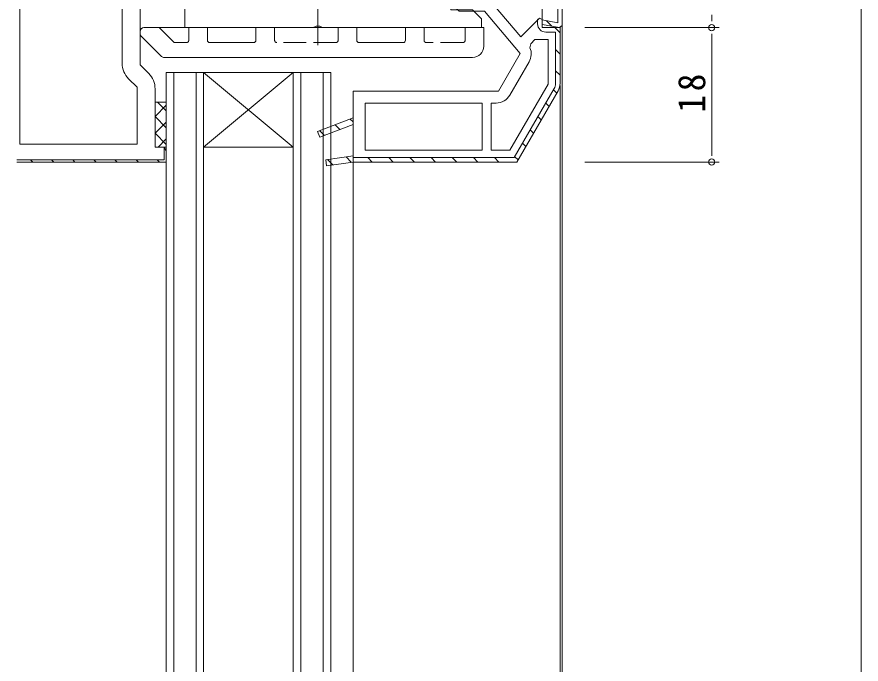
# Model space of a CAD drawing. Units: millimetres on the paper. Extents: x -420 to 373, y -297 to 267.
# Drawn here: x -293.3 to -180.3, y -13.9 to 72.8 of the extents above; entities that cross this region are included whole.
import ezdxf

# ---------------------------------------------------------------- set-up
doc = ezdxf.new("R2010")
doc.units = ezdxf.units.MM
doc.linetypes.add('CHAIN2', pattern=[12, 9, -1, 1, -1])
doc.linetypes.add('DASHED3', pattern=[4, 3, -1])
for name, color, linetype, lineweight in [('0-3_YKK_12', 2, 'Continuous', 9), ('0-4_YSS_K', 3, 'Continuous', 9), ('0-5_YKK_D', 6, 'Continuous', 9), ('0-7_YKK_13', 4, 'Continuous', 9), ('0-8_YKK_11', 7, 'Continuous', 9)]:
    doc.layers.add(name, color=color, linetype=linetype, lineweight=lineweight)
doc.styles.add('ＭＳ ゴシック', font='')
doc.styles.get('ＭＳ ゴシック').set_extended_font_data('MS Gothic')

msp = doc.modelspace()

# ---------------------------------------------------------------- linework, layer by layer
at = {"layer": '0-3_YKK_12'}
for p, q in [((-220.286, -113.978), (-220.286, 71.63)), ((-273.286, 65.33), (-273.286, -109.678)), ((-273.286, 65.33), (-251.286, 65.33)), ((-272.286, 65.33), (-272.286, -109.678)), ((-269.286, 65.33), (-269.286, -109.678)), ((-268.286, 65.33), (-256.286, 55.33)), ((-268.286, 55.33), (-256.286, 65.33)), ((-268.286, 65.33), (-268.286, -109.678)), ((-256.286, 65.33), (-256.286, -109.678)), ((-255.286, 65.33), (-255.286, -109.678)), ((-252.286, 65.33), (-252.286, -109.678)), ((-251.286, 65.33), (-251.286, -109.678)), ((-220.586, 63.593), (-220.586, -105.942)), ((-268.286, 55.33), (-256.286, 55.33)), ((-248.286, 53.33), (-248.286, -95.678))]:
    msp.add_line(p, q, dxfattribs=at)
at = {"layer": '0-4_YSS_K'}
for p, q in [((-274.786, 61.33), (-273.286, 61.33)), ((-273.286, 60.169), (-274.444, 61.328)), ((-274.786, 59.424), (-273.286, 60.924)), ((-273.286, 57.924), (-274.786, 59.424)), ((-274.786, 57.179), (-273.286, 58.679)), ((-273.286, 55.679), (-274.786, 57.179)), ((-274.383, 55.337), (-273.286, 56.434))]:
    msp.add_line(p, q, dxfattribs=at)
at = {"layer": '0-5_YKK_D'}
for p, q in [((-180.286, -120.674), (-180.286, 78.326)), ((-200.286, 72.18), (-200.286, 73.03)), ((-217.286, 71.33), (-199.286, 71.33)), ((-217.286, 71.33), (-199.286, 71.33)), ((-200.286, 70.48), (-200.286, 69.63)), ((-200.286, 69.63), (-200.286, 55.03)), ((-200.286, 54.18), (-200.286, 55.03)), ((-217.286, 53.33), (-199.286, 53.33))]:
    msp.add_line(p, q, dxfattribs=at)
for centre, start, end in [((-200.286, 71.33), 90, 270), ((-200.286, 71.33), 90, 270), ((-200.286, 71.33), 270, 90), ((-200.286, 71.33), 270, 90), ((-200.286, 53.33), 90, 270), ((-200.286, 53.33), 270, 90)]:
    msp.add_arc(centre, 0.425, start, end, dxfattribs=at)
at = {"layer": '0-7_YKK_13', "linetype": 'CHAIN2'}
msp.add_line((-252.986, 68.967), (-252.986, 80.792), dxfattribs=at)
at = {"layer": '0-7_YKK_13'}
for p, q in [((-276.286, 71.33), (-268.286, 71.33)), ((-267.786, 71.33), (-268.286, 71.33)), ((-267.786, 69.63), (-267.786, 71.33)), ((-260.786, 71.33), (-248.286, 71.33)), ((-247.786, 71.33), (-248.286, 71.33)), ((-247.786, 69.63), (-247.786, 71.33)), ((-240.786, 71.33), (-231.286, 71.33)), ((-276.786, 70.83), (-276.786, 70.537)), ((-276.639, 70.183), (-273.932, 67.476)), ((-261.586, 69.33), (-267.486, 69.33)), ((-241.586, 69.33), (-247.486, 69.33)), ((-230.786, 68.9), (-230.786, 68.98)), ((-232.286, 67.33), (-273.579, 67.33))]:
    msp.add_line(p, q, dxfattribs=at)
at = {"layer": '0-7_YKK_13', "linetype": 'DASHED3'}
for p, q in [((-272.338, 69.418), (-274.25, 71.33)), ((-270.286, 71.33), (-270.286, 69.63)), ((-258.786, 69.63), (-258.786, 71.33)), ((-250.286, 71.33), (-250.286, 69.63)), ((-238.786, 69.63), (-238.786, 71.33)), ((-233.286, 71.33), (-233.286, 69.63)), ((-270.586, 69.33), (-272.126, 69.33)), ((-250.586, 69.33), (-258.486, 69.33)), ((-233.586, 69.33), (-238.486, 69.33))]:
    msp.add_line(p, q, dxfattribs=at)
at = {"layer": '0-7_YKK_13'}
for points in [[(-260.786, 71.33), (-261.286, 71.33), (-261.286, 69.63)], [(-240.786, 71.33), (-241.286, 71.33), (-241.286, 69.63)], [(-230.786, 68.83), (-230.786, 71.33), (-231.286, 71.33)]]:
    msp.add_lwpolyline(points, dxfattribs=at)
for centre, radius, start, end in [((-276.286, 70.83), 0.5, 90, 180), ((-276.286, 70.537), 0.5, 180, 224.99998), ((-267.486, 69.63), 0.3, 180, 270), ((-261.586, 69.63), 0.3, 270, 0), ((-247.486, 69.63), 0.3, 180, 270), ((-241.586, 69.63), 0.3, 270, 0), ((-232.286, 68.83), 1.5, 270, 0), ((-273.579, 67.83), 0.5, 224.99998, 270)]:
    msp.add_arc(centre, radius, start, end, dxfattribs=at)
at = {"layer": '0-7_YKK_13', "linetype": 'DASHED3'}
for centre, start, end in [((-272.126, 69.63), 224.99998, 270), ((-270.586, 69.63), 270, 0), ((-258.486, 69.63), 180, 269.99998), ((-250.586, 69.63), 270, 0), ((-238.486, 69.63), 180, 270), ((-233.586, 69.63), 270, 0)]:
    msp.add_arc(centre, 0.3, start, end, dxfattribs=at)
at = {"layer": '0-8_YKK_11'}
for p, q in [((-292.886, 90.93), (-292.886, 55.73)), ((-222.414, 72.257), (-221.674, 71.517)), ((-221.301, 71.33), (-220.586, 70.614)), ((-221.186, 68.386), (-220.586, 67.786)), ((-227.312, 62.28), (-224.723, 66.763)), ((-221.186, 65.557), (-220.586, 64.957)), ((-222.186, 63.758), (-227.283, 54.93)), ((-221.464, 63.008), (-221.025, 62.568)), ((-222.5, 61.214), (-222.061, 60.775)), ((-253.029, 57.403), (-248.286, 59.23)), ((-248.657, 59.087), (-248.286, 58.716)), ((-223.535, 59.421), (-223.096, 58.982)), ((-250.699, 58.301), (-250.08, 57.682)), ((-252.741, 57.514), (-252.122, 56.895)), ((-224.57, 57.628), (-224.131, 57.189)), ((-225.606, 55.835), (-225.166, 55.396)), ((-230.986, 54.93), (-246.686, 54.93)), ((-291.468, 53.63), (-291.168, 53.33)), ((-288.639, 53.63), (-288.339, 53.33)), ((-285.811, 53.63), (-285.511, 53.33)), ((-282.983, 53.63), (-282.683, 53.33)), ((-280.154, 53.63), (-279.854, 53.33)), ((-277.326, 53.63), (-277.026, 53.33)), ((-274.497, 53.63), (-274.197, 53.33)), ((-251.713, 53.658), (-251.004, 52.949)), ((-249.232, 54.005), (-248.523, 53.297)), ((-246.328, 53.93), (-245.728, 53.33)), ((-243.499, 53.93), (-242.899, 53.33)), ((-240.671, 53.93), (-240.071, 53.33)), ((-237.843, 53.93), (-237.243, 53.33)), ((-235.014, 53.93), (-234.414, 53.33)), ((-232.186, 53.93), (-231.586, 53.33)), ((-229.357, 53.93), (-228.757, 53.33)), ((-226.641, 54.042), (-226.202, 53.603))]:
    msp.add_line(p, q, dxfattribs=at)
for points in [[(-220.286, 71.63), (-220.638, 71.334), (-222.986, 71.748), (-222.986, 72.358), (-220.886, 71.987), (-220.886, 124.73), (-232.686, 124.73), (-232.686, 121.63), (-231.786, 121.63), (-231.786, 121.03), (-233.286, 121.03), (-233.286, 125.33), (-220.286, 125.33)], [(-220.286, 125.33), (-220.286, 71.63), (-220.286, 125.33)], [(-220.286, 71.63), (-220.286, 125.33)], [(-292.886, 90.93), (-292.886, 55.73), (-277.186, 55.73), (-277.186, 63.336), (-278.336, 64.486)], [(-279.186, 66.537), (-279.186, 90.93), (-292.886, 90.93)], [(-275.635, 65.179), (-276.786, 66.33), (-276.786, 74.33), (-270.786, 74.33), (-270.786, 71.33), (-253.61, 71.33), (-253.22, 71.517), (-252.751, 71.517), (-252.361, 71.33), (-231.086, 71.33), (-231.086, 72.53), (-232.286, 73.73), (-235.186, 73.73), (-235.186, 77.33), (-222.986, 77.33), (-222.986, 71.748), (-220.638, 71.334), (-220.286, 71.63), (-220.638, 71.334)], [(-230.919, 75.03), (-234.679, 75.03), (-234.946, 74.383), (-234.093, 73.53), (-230.686, 73.53), (-225.934, 67.867), (-228.842, 62.83), (-248.286, 62.83), (-248.286, 59.23), (-253.029, 57.403), (-252.742, 56.656), (-248.286, 58.372), (-248.286, 54.138), (-251.941, 53.626), (-251.83, 52.834), (-248.286, 53.33), (-226.359, 53.33)], [(-220.586, 63.866), (-220.586, 71.33), (-222.986, 71.33), (-222.986, 72.43), (-223.356, 72.584), (-225.845, 70.095), (-229.387, 74.315)], [(-220.586, 63.866), (-220.586, 71.33), (-222.986, 71.33), (-222.986, 72.43), (-223.356, 72.584), (-223.586, 72.354), (-223.586, 71.83)], [(-222.486, 70.73), (-221.186, 70.73), (-221.186, 63.866)], [(-224.607, 68.629), (-224.5, 69.177), (-223.947, 69.73), (-222.186, 69.73), (-222.186, 63.758)], [(-222.186, 63.758), (-227.283, 54.93), (-229.786, 54.93), (-229.786, 61.23), (-229.13, 61.23)], [(-293.286, 53.33), (-273.286, 53.33), (-273.286, 55.33), (-274.786, 55.33), (-274.786, 63.129)], [(-221.373, 63.166), (-226.706, 53.93), (-248.286, 53.93), (-248.286, 53.33), (-248.286, 54.138)], [(-248.286, 53.33), (-226.359, 53.33), (-220.854, 62.866)], [(-248.286, 53.33), (-226.359, 53.33), (-220.854, 62.866)], [(-293.286, 53.63), (-273.586, 53.63), (-273.586, 55.288), (-273.286, 54.83), (-273.286, 53.33), (-293.286, 53.33)]]:
    msp.add_lwpolyline(points, dxfattribs=at)
for points in [[(-230.986, 54.93), (-246.686, 54.93), (-246.686, 61.23), (-230.986, 61.23)], [(-253.029, 57.403), (-248.286, 59.23), (-248.286, 58.372), (-252.742, 56.656)], [(-248.286, 53.33), (-248.286, 54.138), (-251.941, 53.626), (-251.83, 52.834)]]:
    msp.add_lwpolyline(points, close=True, dxfattribs=at)
for centre, radius, start, end in [((-222.486, 71.83), 1.1, 180, 269.99998), ((-226.542, 67.813), 2.1, 330.00002, 22.86586), ((-276.286, 66.537), 2.9, 179.99998, 224.99997), ((-277.686, 63.129), 2.9, 0, 44.99998), ((-222.586, 63.866), 1.4, 330.00002, 0.00003), ((-222.586, 63.866), 2, 330, 0.00002), ((-222.586, 63.866), 2, 330, 0.00002), ((-229.13, 63.33), 2.1, 269.99998, 330.00002)]:
    msp.add_arc(centre, radius, start, end, dxfattribs=at)

# ---------------------------------------------------------------- texts
at = {"layer": '0-5_YKK_D', "color": 3, "insert": (-201.086, 59.93), "char_height": 3.666, "attachment_point": 7, "rotation": 90, "style": 'ＭＳ ゴシック'}
msp.add_mtext('\\T1.21;\\W0.95;18', dxfattribs=at)

doc.saveas('drawing.dxf')
